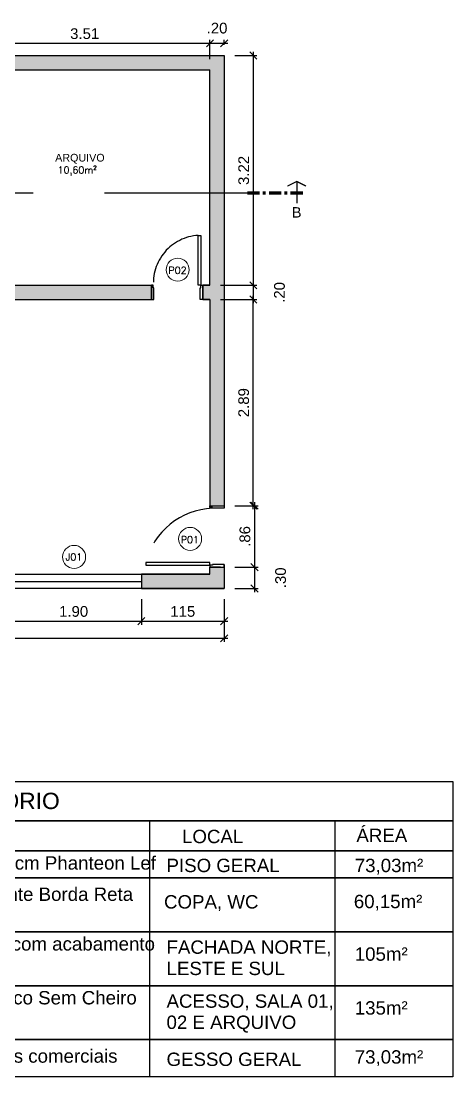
# Model space of a CAD drawing. Header units: metres. Extents: x 1186 to 11427, y -5173 to 11421.
# Drawn here: x 1232.13 to 1238.18, y 1451.24 to 1466.03 of the extents above; entities that cross this region are included whole.
import ezdxf
from ezdxf.enums import TextEntityAlignment as Align

# ---------------------------------------------------------------- set-up
doc = ezdxf.new("R2010")
doc.units = ezdxf.units.M
doc.header["$LTSCALE"] = 8
doc.linetypes.add('DASHED2', pattern=[0.375, 0.25, -0.125])
doc.linetypes.add('HIDDEN2', pattern=[0.1875, 0.125, -0.0625])
doc.layers.get('0').update_dxf_attribs({"lineweight": 5})
for name, color, linetype in [('_Mobiliário', 1, 'Continuous'), ('ARQ-ELEV-SOLID', 254, 'Continuous'), ('ARQ-ELEV6', 1, 'Continuous'), ('ARQ-PAR', 5, 'Continuous'), ('ARQ-POR', 7, 'Continuous'), ('ARQ-TEXTO-AMBIENTES-100', 2, 'Continuous'), ('KIRYA - LEGENDA', 7, 'Continuous')]:
    doc.layers.add(name, color=color, linetype=linetype)
for name, color, linetype, lineweight in [('ARQ-TEXTO-EQUIPO-50', 7, 'Continuous', 5), ('KIRYA - COTAS', 7, 'Continuous', 5), ('KIRYA - SÍMBOLO', 7, 'Continuous', 5)]:
    doc.layers.add(name, color=color, linetype=linetype, lineweight=lineweight)
doc.styles.add('EA_60_1-75', font='swissl.ttf', dxfattribs={"height": 0.113})
doc.styles.add('EA_80_1-100', font='swissl.ttf', dxfattribs={"height": 0.2})
doc.styles.add('EA_80_1-75', font='swissl.ttf', dxfattribs={"height": 0.15})
doc.styles.add('GA RO 1_50', font='romans.shx', dxfattribs={"height": 0.09})
doc.styles.add('SANS', font='SAS_____.PFB')
doc.styles.get("Standard").update_dxf_attribs({"font": 'arial.ttf'})
doc.dimstyles.new('1-75', dxfattribs={"dimtxt": 0.113, "dimasz": 0.1, "dimexe": 0.05, "dimexo": 0.15, "dimgap": 0.057, "dimtad": 1, "dimzin": 4, "dimdsep": 46, "dimtxsty": 'EA_60_1-75', "dimblk1": 'OBLIQUE', "dimblk2": 'OBLIQUE', "dimsah": 1, "dimcen": 0.09, "dimdle": 0.05, "dimclrd": 144, "dimclre": 144, "dimclrt": 256, "dimadec": 0, "dimazin": 0, "dimtfac": 1, "dimtofl": 0, "dimtmove": 2, "dimatfit": 3, "dimldrblk": 'OBLIQUE', "dimfxl": 1, "dimtolj": 1, "dimtzin": 0, "dimarcsym": 0})

# ---------------------------------------------------------------- blocks, each defined once
blk = doc.blocks.new('Ind-corte05')
blk.add_line((0.352, 1.5), (-0.312, 1.5))
for points, const_width in [([(0, 1.688), (0, 1.312)], 0.0938), ([(0.211, 1.781), (0.352, 1.5), (0.211, 1.219)], 0.0375), ([(0, 1.219), (0, 1.125)], 0.0938), ([(0, 1.031), (0, 0.656)], 0.0938), ([(0, 0.562), (0, 0.469)], 0.0938), ([(0, 0.375), (0, 0)], 0.0938)]:
    blk.add_lwpolyline(points, dxfattribs=dict(const_width=const_width))
at = {"color": 4, "style": 'SANS'}
blk.add_attdef('CORTE', text='', height=0.5, rotation=90, dxfattribs=at).set_placement((-0.391, 1.5), align=Align.CENTER)
blk = doc.blocks.new('_OBLIQUE')
at = {"color": 0, "linetype": 'ByBlock'}
blk.add_line((-0.5, -0.5), (0.5, 0.5), dxfattribs=at)
blk = doc.blocks.new('*D400')
at = {"layer": 'Defpoints', "color": 0, "transparency": 16777216}
for p in [(1234.771, 1465.724), (1231.261, 1465.352), (1234.771, 1465.352)]:
    blk.add_point(p, dxfattribs=at)
at = {"layer": 'KIRYA - COTAS', "color": 144, "lineweight": -2, "transparency": 16777216}
for p, q in [((1231.211, 1465.724), (1234.821, 1465.724)), ((1231.261, 1465.502), (1231.261, 1465.774)), ((1234.771, 1465.502), (1234.771, 1465.774))]:
    blk.add_line(p, q, dxfattribs=at)
at = {"layer": 'KIRYA - COTAS', "color": 144, "lineweight": -2, "transparency": 16777216, "xscale": 0.1, "yscale": 0.1, "zscale": 0.1, "rotation": 180}
blk.add_blockref('_OBLIQUE', (1231.261, 1465.724), dxfattribs=at)
at = {"layer": 'KIRYA - COTAS', "color": 144, "lineweight": -2, "transparency": 16777216, "xscale": 0.1, "yscale": 0.1, "zscale": 0.1}
blk.add_blockref('_OBLIQUE', (1234.771, 1465.724), dxfattribs=at)
at = {"layer": 'KIRYA - COTAS', "transparency": 16777216, "insert": (1233.016, 1465.858), "char_height": 0.15, "attachment_point": 5, "style": 'EA_80_1-75'}
blk.add_mtext('\\A1;3.51', dxfattribs=at)
blk = doc.blocks.new('*D401')
at = {"layer": 'Defpoints', "color": 0, "transparency": 16777216}
for p in [(1234.971, 1465.724), (1234.971, 1465.552), (1234.771, 1465.352)]:
    blk.add_point(p, dxfattribs=at)
at = {"layer": 'KIRYA - COTAS', "color": 144, "lineweight": -2, "transparency": 16777216}
for p, q in [((1234.721, 1465.724), (1235.021, 1465.724)), ((1234.771, 1465.502), (1234.771, 1465.774)), ((1234.971, 1465.702), (1234.971, 1465.774))]:
    blk.add_line(p, q, dxfattribs=at)
at = {"layer": 'KIRYA - COTAS', "color": 144, "lineweight": -2, "transparency": 16777216, "xscale": 0.1, "yscale": 0.1, "zscale": 0.1, "rotation": 180}
blk.add_blockref('_OBLIQUE', (1234.771, 1465.724), dxfattribs=at)
at = {"layer": 'KIRYA - COTAS', "color": 144, "lineweight": -2, "transparency": 16777216, "xscale": 0.1, "yscale": 0.1, "zscale": 0.1}
blk.add_blockref('_OBLIQUE', (1234.971, 1465.724), dxfattribs=at)
at = {"layer": 'KIRYA - COTAS', "transparency": 16777216, "insert": (1234.871, 1465.936), "char_height": 0.15, "attachment_point": 5, "style": 'EA_80_1-75'}
blk.add_mtext('\\A1;.20', dxfattribs=at)
blk = doc.blocks.new('*D402')
at = {"layer": 'Defpoints', "color": 0, "transparency": 16777216}
for p in [(1234.971, 1465.552), (1234.771, 1462.332), (1235.379, 1462.332)]:
    blk.add_point(p, dxfattribs=at)
at = {"layer": 'KIRYA - COTAS', "color": 144, "lineweight": -2, "transparency": 16777216}
for p, q in [((1235.121, 1465.552), (1235.429, 1465.552)), ((1235.379, 1465.602), (1235.379, 1462.282)), ((1234.921, 1462.332), (1235.429, 1462.332))]:
    blk.add_line(p, q, dxfattribs=at)
at = {"layer": 'KIRYA - COTAS', "color": 144, "lineweight": -2, "transparency": 16777216, "xscale": 0.1, "yscale": 0.1, "zscale": 0.1}
for p, rotation in [((1235.379, 1465.552), 90), ((1235.379, 1462.332), 270)]:
    blk.add_blockref('_OBLIQUE', p, dxfattribs=dict(at, rotation=rotation))
at = {"layer": 'KIRYA - COTAS', "transparency": 16777216, "insert": (1235.245, 1463.942), "char_height": 0.15, "attachment_point": 5, "rotation": 90, "style": 'EA_80_1-75'}
blk.add_mtext('\\A1;3.22', dxfattribs=at)
blk = doc.blocks.new('*D403')
at = {"layer": 'Defpoints', "color": 0, "transparency": 16777216}
for p in [(1234.771, 1462.332), (1234.771, 1462.132), (1235.379, 1462.132)]:
    blk.add_point(p, dxfattribs=at)
at = {"layer": 'KIRYA - COTAS', "color": 144, "lineweight": -2, "transparency": 16777216}
for p, q in [((1234.921, 1462.332), (1235.429, 1462.332)), ((1235.379, 1462.382), (1235.379, 1462.082)), ((1234.921, 1462.132), (1235.429, 1462.132))]:
    blk.add_line(p, q, dxfattribs=at)
at = {"layer": 'KIRYA - COTAS', "color": 144, "lineweight": -2, "transparency": 16777216, "xscale": 0.1, "yscale": 0.1, "zscale": 0.1}
for p, rotation in [((1235.379, 1462.332), 90), ((1235.379, 1462.132), 270)]:
    blk.add_blockref('_OBLIQUE', p, dxfattribs=dict(at, rotation=rotation))
at = {"layer": 'KIRYA - COTAS', "transparency": 16777216, "insert": (1235.746, 1462.232), "char_height": 0.15, "attachment_point": 5, "rotation": 90, "style": 'EA_80_1-75'}
blk.add_mtext('\\A1;.20', dxfattribs=at)
blk = doc.blocks.new('*D405')
at = {"layer": 'Defpoints', "color": 0, "transparency": 16777216}
for p in [(1234.971, 1459.242), (1234.971, 1458.382), (1235.396, 1458.382)]:
    blk.add_point(p, dxfattribs=at)
at = {"layer": 'KIRYA - COTAS', "color": 144, "lineweight": -2, "transparency": 16777216}
for p, q in [((1235.121, 1459.242), (1235.446, 1459.242)), ((1235.396, 1459.292), (1235.396, 1458.332)), ((1235.121, 1458.382), (1235.446, 1458.382))]:
    blk.add_line(p, q, dxfattribs=at)
at = {"layer": 'KIRYA - COTAS', "color": 144, "lineweight": -2, "transparency": 16777216, "xscale": 0.1, "yscale": 0.1, "zscale": 0.1}
for p, rotation in [((1235.396, 1459.242), 90), ((1235.396, 1458.382), 270)]:
    blk.add_blockref('_OBLIQUE', p, dxfattribs=dict(at, rotation=rotation))
at = {"layer": 'KIRYA - COTAS', "transparency": 16777216, "insert": (1235.262, 1458.812), "char_height": 0.15, "attachment_point": 5, "rotation": 90, "style": 'EA_80_1-75'}
blk.add_mtext('\\A1;.86', dxfattribs=at)
blk = doc.blocks.new('*D406')
at = {"layer": 'Defpoints', "color": 0, "transparency": 16777216}
for p in [(1234.971, 1458.382), (1234.971, 1458.082), (1235.396, 1458.082)]:
    blk.add_point(p, dxfattribs=at)
at = {"layer": 'KIRYA - COTAS', "color": 144, "lineweight": -2, "transparency": 16777216}
for p, q in [((1235.121, 1458.382), (1235.446, 1458.382)), ((1235.396, 1458.432), (1235.396, 1458.032)), ((1235.121, 1458.082), (1235.446, 1458.082))]:
    blk.add_line(p, q, dxfattribs=at)
at = {"layer": 'KIRYA - COTAS', "color": 144, "lineweight": -2, "transparency": 16777216, "xscale": 0.1, "yscale": 0.1, "zscale": 0.1}
for p, rotation in [((1235.396, 1458.382), 90), ((1235.396, 1458.082), 270)]:
    blk.add_blockref('_OBLIQUE', p, dxfattribs=dict(at, rotation=rotation))
at = {"layer": 'KIRYA - COTAS', "transparency": 16777216, "insert": (1235.762, 1458.232), "char_height": 0.15, "attachment_point": 5, "rotation": 90, "style": 'EA_80_1-75'}
blk.add_mtext('\\A1;.30', dxfattribs=at)
blk = doc.blocks.new('*D414')
at = {"layer": 'Defpoints', "color": 0, "transparency": 16777216}
for p in [(1231.911, 1458.082), (1233.811, 1458.082), (1233.811, 1457.625)]:
    blk.add_point(p, dxfattribs=at)
at = {"layer": 'KIRYA - COTAS', "color": 144, "lineweight": -2, "transparency": 16777216}
for p, q in [((1231.911, 1457.932), (1231.911, 1457.575)), ((1233.811, 1457.932), (1233.811, 1457.575)), ((1231.861, 1457.625), (1233.861, 1457.625))]:
    blk.add_line(p, q, dxfattribs=at)
at = {"layer": 'KIRYA - COTAS', "color": 144, "lineweight": -2, "transparency": 16777216, "xscale": 0.1, "yscale": 0.1, "zscale": 0.1, "rotation": 180}
blk.add_blockref('_OBLIQUE', (1231.911, 1457.625), dxfattribs=at)
at = {"layer": 'KIRYA - COTAS', "color": 144, "lineweight": -2, "transparency": 16777216, "xscale": 0.1, "yscale": 0.1, "zscale": 0.1}
blk.add_blockref('_OBLIQUE', (1233.811, 1457.625), dxfattribs=at)
at = {"layer": 'KIRYA - COTAS', "transparency": 16777216, "insert": (1232.861, 1457.76), "char_height": 0.15, "attachment_point": 5, "style": 'EA_80_1-75'}
blk.add_mtext('\\A1;1.90', dxfattribs=at)
blk = doc.blocks.new('*D415')
at = {"layer": 'Defpoints', "color": 0, "transparency": 16777216}
for p in [(1233.811, 1458.082), (1234.971, 1458.082), (1234.971, 1457.625)]:
    blk.add_point(p, dxfattribs=at)
at = {"layer": 'KIRYA - COTAS', "color": 144, "lineweight": -2, "transparency": 16777216}
for p, q in [((1233.811, 1457.932), (1233.811, 1457.575)), ((1234.971, 1457.932), (1234.971, 1457.575)), ((1233.761, 1457.625), (1235.021, 1457.625))]:
    blk.add_line(p, q, dxfattribs=at)
at = {"layer": 'KIRYA - COTAS', "color": 144, "lineweight": -2, "transparency": 16777216, "xscale": 0.1, "yscale": 0.1, "zscale": 0.1, "rotation": 180}
blk.add_blockref('_OBLIQUE', (1233.811, 1457.625), dxfattribs=at)
at = {"layer": 'KIRYA - COTAS', "color": 144, "lineweight": -2, "transparency": 16777216, "xscale": 0.1, "yscale": 0.1, "zscale": 0.1}
blk.add_blockref('_OBLIQUE', (1234.971, 1457.625), dxfattribs=at)
at = {"layer": 'KIRYA - COTAS', "transparency": 16777216, "insert": (1234.391, 1457.76), "char_height": 0.15, "attachment_point": 5, "style": 'EA_80_1-75'}
blk.add_mtext('\\A1;115', dxfattribs=at)
blk = doc.blocks.new('*D308')
at = {"layer": 'Defpoints', "color": 0, "transparency": 16777216}
for p in [(1224.241, 1458.082), (1234.971, 1458.082), (1234.971, 1457.385)]:
    blk.add_point(p, dxfattribs=at)
at = {"layer": 'KIRYA - COTAS', "color": 144, "lineweight": -2, "transparency": 16777216}
for p, q in [((1224.241, 1457.932), (1224.241, 1457.335)), ((1234.971, 1457.932), (1234.971, 1457.335)), ((1224.191, 1457.385), (1235.021, 1457.385))]:
    blk.add_line(p, q, dxfattribs=at)
at = {"layer": 'KIRYA - COTAS', "color": 144, "lineweight": -2, "transparency": 16777216, "xscale": 0.1, "yscale": 0.1, "zscale": 0.1, "rotation": 180}
blk.add_blockref('_OBLIQUE', (1224.241, 1457.385), dxfattribs=at)
at = {"layer": 'KIRYA - COTAS', "color": 144, "lineweight": -2, "transparency": 16777216, "xscale": 0.1, "yscale": 0.1, "zscale": 0.1}
blk.add_blockref('_OBLIQUE', (1234.971, 1457.385), dxfattribs=at)
at = {"layer": 'KIRYA - COTAS', "transparency": 16777216, "insert": (1229.606, 1457.519), "char_height": 0.15, "attachment_point": 5, "style": 'EA_80_1-75'}
blk.add_mtext('\\A1;10.73', dxfattribs=at)
blk = doc.blocks.new('*D590')
at = {"layer": 'Defpoints', "color": 0, "transparency": 16777216}
for p in [(1234.971, 1462.132), (1235.379, 1462.132), (1234.971, 1459.242)]:
    blk.add_point(p, dxfattribs=at)
at = {"layer": 'KIRYA - COTAS', "color": 144, "lineweight": -2, "transparency": 16777216}
for p, q in [((1235.379, 1459.192), (1235.379, 1462.182)), ((1235.121, 1462.132), (1235.429, 1462.132)), ((1235.121, 1459.242), (1235.429, 1459.242))]:
    blk.add_line(p, q, dxfattribs=at)
at = {"layer": 'KIRYA - COTAS', "color": 144, "lineweight": -2, "transparency": 16777216, "xscale": 0.1, "yscale": 0.1, "zscale": 0.1}
for p, rotation in [((1235.379, 1462.132), 90), ((1235.379, 1459.242), 270)]:
    blk.add_blockref('_OBLIQUE', p, dxfattribs=dict(at, rotation=rotation))
at = {"layer": 'KIRYA - COTAS', "transparency": 16777216, "insert": (1235.245, 1460.687), "char_height": 0.15, "attachment_point": 5, "rotation": 90, "style": 'EA_80_1-75'}
blk.add_mtext('\\A1;2.89', dxfattribs=at)

msp = doc.modelspace()

# ---------------------------------------------------------------- hatches: boundary and pattern name
at = {"true_color": 0x939598}
h = msp.add_hatch(color=252, dxfattribs=at)
h.dxf.hatch_style = 1
h.paths.add_polyline_path([(1224.441, 1463.625), (1224.241, 1463.625), (1224.241, 1462.532), (1224.441, 1462.532)])
h.paths.add_polyline_path([(1224.441, 1465.352), (1224.441, 1465.552), (1224.241, 1465.552), (1224.241, 1463.625), (1224.441, 1463.625)])
h.paths.add_polyline_path([(1232.388, 1463.563), (1233.707, 1463.563), (1233.707, 1463.996), (1232.388, 1463.996)], flags=9)
h.paths.add_polyline_path([(1232.25, 1463.883), (1233.771, 1463.883), (1233.771, 1464.35), (1232.25, 1464.35)], flags=9)
h.paths.add_polyline_path([(1230.757, 1459.788), (1232.104, 1459.788), (1232.104, 1460.221), (1230.757, 1460.221)], flags=9)
h.paths.add_polyline_path([(1230.73, 1460.107), (1232.048, 1460.107), (1232.048, 1460.575), (1230.73, 1460.575)], flags=9)
h.paths.add_polyline_path([(1225.382, 1459.672), (1226.701, 1459.672), (1226.701, 1460.105), (1225.382, 1460.105)], flags=9)
h.paths.add_polyline_path([(1225.309, 1459.991), (1226.626, 1459.991), (1226.626, 1460.459), (1225.309, 1460.459)], flags=9)
h.paths.add_polyline_path([(1228.836, 1463.836), (1229.992, 1463.836), (1229.992, 1464.269), (1228.836, 1464.269)], flags=9)
h.paths.add_polyline_path([(1228.938, 1464.156), (1229.916, 1464.156), (1229.916, 1464.623), (1228.938, 1464.623)], flags=9)
h = msp.add_hatch(color=252, dxfattribs=at)
h.dxf.hatch_style = 1
h.paths.add_polyline_path([(1234.971, 1465.552), (1224.441, 1465.552), (1224.441, 1465.352), (1225.241, 1465.352), (1225.941, 1465.352), (1226.827, 1465.352), (1226.827, 1465.352), (1226.851, 1465.352), (1227.441, 1465.352), (1227.441, 1464.052), (1225.941, 1464.052), (1225.201, 1464.052), (1225.201, 1463.901), (1225.941, 1463.901), (1225.941, 1463.852), (1227.441, 1463.852), (1227.441, 1463.232), (1228.801, 1463.232), (1228.801, 1463.192), (1228.951, 1463.192), (1228.951, 1463.382), (1227.641, 1463.382), (1227.641, 1464.666), (1227.641, 1465.352), (1231.061, 1465.352), (1231.061, 1462.332), (1228.951, 1462.332), (1228.951, 1462.432), (1228.801, 1462.432), (1228.801, 1462.332), (1228.461, 1462.332), (1228.461, 1462.132), (1228.461, 1462.132), (1228.461, 1462.332), (1228.426, 1462.332), (1228.426, 1462.167), (1228.436, 1462.167), (1228.436, 1462.132), (1228.446, 1462.132), (1228.461, 1462.132), (1228.461, 1462.332), (1228.461, 1462.332), (1228.461, 1462.132), (1233.951, 1462.132), (1233.951, 1462.332), (1233.951, 1462.332), (1233.951, 1462.132), (1233.986, 1462.132), (1233.986, 1462.296), (1233.976, 1462.296), (1233.976, 1462.332), (1233.966, 1462.332), (1233.951, 1462.332), (1233.951, 1462.132), (1233.951, 1462.132), (1233.951, 1462.332), (1231.261, 1462.332), (1231.261, 1465.352), (1234.771, 1465.352), (1234.771, 1462.332), (1234.671, 1462.332), (1234.671, 1462.132), (1234.771, 1462.132), (1234.771, 1459.242), (1234.971, 1459.242), (1234.971, 1459.242), (1234.771, 1459.242), (1234.771, 1459.242), (1234.807, 1459.242), (1234.807, 1459.242), (1234.971, 1459.242), (1234.971, 1459.242), (1234.771, 1459.242), (1234.771, 1459.242), (1234.971, 1459.242), (1234.971, 1461.082)])
h = msp.add_hatch(color=252, dxfattribs=at)
h.dxf.hatch_style = 1
h.paths.add_polyline_path([(1231.911, 1458.282), (1230.411, 1458.282), (1230.411, 1458.082), (1231.911, 1458.082)])
h.paths.add_polyline_path([(1234.971, 1458.382), (1234.771, 1458.382), (1234.771, 1458.282), (1233.811, 1458.282), (1233.811, 1458.082), (1234.971, 1458.082)])
h.paths.add_polyline_path([(1228.511, 1458.282), (1227.641, 1458.282), (1227.641, 1462.132), (1227.741, 1462.132), (1227.741, 1462.332), (1227.641, 1462.332), (1227.441, 1462.332), (1225.521, 1462.332), (1225.521, 1462.132), (1227.441, 1462.132), (1227.441, 1458.282), (1227.341, 1458.282), (1226.871, 1458.282), (1226.871, 1458.082), (1228.511, 1458.082)])
h.paths.add_polyline_path([(1225.871, 1458.282), (1225.441, 1458.282), (1225.441, 1458.081), (1225.871, 1458.082)])
h.paths.add_polyline_path([(1224.541, 1458.282), (1224.441, 1458.282), (1224.441, 1462.132), (1224.771, 1462.132), (1224.771, 1462.332), (1224.441, 1462.332), (1224.441, 1462.532), (1224.241, 1462.532), (1224.241, 1458.082), (1224.541, 1458.082)])

# ---------------------------------------------------------------- linework, layer by layer
msp.add_line((1234.771, 1458.382), (1234.921, 1458.382))
at = {"layer": 'ARQ-ELEV-SOLID', "linetype": 'DASHED2'}
msp.add_line((1235.294, 1463.625), (1223.527, 1463.625), dxfattribs=at)
at = {"layer": 'ARQ-ELEV6'}
msp.add_line((1231.911, 1458.182), (1233.811, 1458.182), dxfattribs=at)
msp.add_lwpolyline([(1231.911, 1458.282), (1233.811, 1458.282), (1233.811, 1458.082), (1231.911, 1458.082)], close=True, dxfattribs=at)
at = {"layer": 'ARQ-PAR'}
for p, q in [((1224.241, 1465.552), (1234.971, 1465.552)), ((1234.971, 1465.552), (1234.971, 1459.207)), ((1231.261, 1465.352), (1234.771, 1465.352)), ((1234.771, 1462.332), (1234.771, 1465.352)), ((1231.261, 1462.332), (1233.951, 1462.332)), ((1233.951, 1462.132), (1233.951, 1462.332)), ((1233.951, 1462.132), (1233.951, 1462.332)), ((1233.951, 1462.332), (1233.951, 1462.132)), ((1234.671, 1462.332), (1234.771, 1462.332)), ((1234.771, 1462.332), (1234.671, 1462.332)), ((1234.671, 1462.332), (1234.671, 1462.132)), ((1234.671, 1462.332), (1234.771, 1462.332)), ((1234.771, 1462.332), (1234.671, 1462.332)), ((1234.671, 1462.332), (1234.671, 1462.132)), ((1234.671, 1462.132), (1234.671, 1462.332)), ((1228.461, 1462.132), (1233.951, 1462.132)), ((1234.671, 1462.132), (1234.771, 1462.132)), ((1234.771, 1462.132), (1234.671, 1462.132)), ((1234.771, 1462.132), (1234.771, 1459.242)), ((1234.971, 1461.082), (1234.971, 1459.242)), ((1234.771, 1459.242), (1234.971, 1459.242)), ((1234.771, 1458.282), (1234.771, 1458.382)), ((1234.771, 1458.382), (1234.971, 1458.382)), ((1234.921, 1458.382), (1234.771, 1458.382)), ((1234.921, 1458.382), (1234.771, 1458.382)), ((1234.971, 1458.417), (1234.971, 1458.082)), ((1234.971, 1458.382), (1234.971, 1458.082)), ((1233.811, 1458.282), (1234.771, 1458.282)), ((1234.771, 1458.282), (1233.811, 1458.282)), ((1233.811, 1458.282), (1233.811, 1458.082)), ((1234.971, 1458.082), (1225.406, 1458.082)), ((1233.811, 1458.082), (1234.971, 1458.082))]:
    msp.add_line(p, q, dxfattribs=at)
at = {"layer": 'ARQ-POR'}
for points in [[(1234.606, 1463.031), (1234.646, 1463.031), (1234.646, 1462.332), (1234.606, 1462.332)], [(1233.871, 1458.447), (1233.871, 1458.407), (1234.771, 1458.407), (1234.771, 1458.447)]]:
    msp.add_lwpolyline(points, close=True, dxfattribs=at)
for points in [[(1233.986, 1462.132), (1233.986, 1462.132), (1233.986, 1462.296), (1233.976, 1462.296), (1233.976, 1462.332), (1233.966, 1462.332), (1233.951, 1462.332), (1233.951, 1462.132), (1233.986, 1462.132)], [(1234.636, 1462.132), (1234.636, 1462.132), (1234.636, 1462.296), (1234.646, 1462.296), (1234.646, 1462.331), (1234.656, 1462.332), (1234.671, 1462.332), (1234.671, 1462.132), (1234.636, 1462.132)], [(1234.971, 1459.207), (1234.971, 1459.207), (1234.807, 1459.207), (1234.807, 1459.217), (1234.771, 1459.217), (1234.771, 1459.227), (1234.771, 1459.242), (1234.971, 1459.242), (1234.971, 1459.207)], [(1234.971, 1458.417), (1234.971, 1458.417), (1234.807, 1458.417), (1234.807, 1458.407), (1234.771, 1458.407), (1234.771, 1458.397), (1234.771, 1458.382), (1234.971, 1458.382), (1234.971, 1458.417)]]:
    msp.add_lwpolyline(points, dxfattribs=at)
at = {"layer": 'ARQ-POR', "color": 252, "linetype": 'HIDDEN2'}
for centre, radius, start, end in [((1234.648, 1462.363), 0.67, 93.5542, 185.7536), ((1234.844, 1458.205), 1.002, 92.1144, 166.0524)]:
    msp.add_arc(centre, radius, start, end, dxfattribs=at)
at = {"layer": 'KIRYA - LEGENDA'}
for points in [[(1221.773, 1455.375), (1238.176, 1455.375), (1238.176, 1454.826), (1221.773, 1454.826)], [(1221.773, 1454.826), (1238.176, 1454.826), (1238.176, 1454.404), (1221.773, 1454.404)], [(1221.773, 1454.404), (1238.176, 1454.404), (1238.176, 1454.026), (1221.773, 1454.026)], [(1221.773, 1454.026), (1238.176, 1454.026), (1238.176, 1453.27), (1221.773, 1453.27)], [(1221.773, 1453.27), (1238.176, 1453.27), (1238.176, 1452.515), (1221.773, 1452.515)], [(1221.773, 1452.515), (1238.176, 1452.515), (1238.176, 1451.759), (1221.773, 1451.759)], [(1221.773, 1451.759), (1238.176, 1451.759), (1238.176, 1451.237), (1221.773, 1451.237)]]:
    msp.add_lwpolyline(points, close=True, dxfattribs=at)
for points in [[(1233.925, 1454.826), (1233.925, 1451.237)], [(1236.521, 1454.826), (1236.521, 1451.237)]]:
    msp.add_lwpolyline(points, dxfattribs=at)
at = {"layer": 'KIRYA - SÍMBOLO', "color": 242, "true_color": 0xcd2027}
for centre in [(1234.32, 1462.55), (1234.494, 1458.778), (1232.868, 1458.525)]:
    msp.add_circle(centre, 0.161, dxfattribs=at)

# ---------------------------------------------------------------- block references
at = {"layer": '_Mobiliário'}
ref = msp.add_blockref('Ind-corte05', (1235.294, 1463.625), dxfattribs=dict(at, xscale=-0.462160860480971, yscale=0.462160860480971, zscale=0.462160860480971, rotation=269.999999999998))
ref.add_attrib('CORTE', 'B', dxfattribs={"layer": '0', "color": 4, "height": 0.146, "style": 'SANS'}).set_placement((1235.987, 1463.281), align=Align.CENTER)

# ---------------------------------------------------------------- texts
at = {"layer": 'ARQ-TEXTO-AMBIENTES-100', "color": 2, "insert": (1233.296, 1464.174), "char_height": 0.1077, "width": 6.55121, "attachment_point": 3}
msp.add_mtext('ARQUIVO', dxfattribs=at)
at = {"layer": 'ARQ-TEXTO-EQUIPO-50', "style": 'GA RO 1_50'}
for s, p in [('10,60m²', (1232.637, 1463.899)), ('P02', (1234.19, 1462.492)), ('P01', (1234.364, 1458.72)), ('J01', (1232.748, 1458.477))]:
    msp.add_text(s, height=0.0971, dxfattribs=at).set_placement(p)
at = {"layer": 'KIRYA - LEGENDA', "style": 'EA_80_1-100'}
for s, height, p in [('ACABAMENTOS - ESCRITÓRIO', 0.22891, (1227.941, 1454.991)), ('ÁREA', 0.1874, (1236.824, 1454.529)), ('LOCAL', 0.1874, (1234.38, 1454.513)), ('Piso Cerâmico Marmorizado Brilhante Borda Reta Interno 54x54cm Phanteon Lef', 0.18737, (1224.559, 1454.142)), ('PISO GERAL', 0.1874, (1234.163, 1454.107)), ('73,03m²', 0.1874, (1236.801, 1454.107)), ('Cobertura de parede 280cm com Cerâmico Marmorizado Brilhante Borda Reta', 0.18737, (1224.559, 1453.704)), ('COPA, WC', 0.1874, (1234.128, 1453.597)), ('60,15m²', 0.1874, (1236.788, 1453.602)), ('Parede pintada e emassada com tinta para ambientes externos com acabamento', 0.18737, (1224.559, 1453.008)), ('FACHADA NORTE,', 0.18737, (1234.163, 1452.962)), ('105m²', 0.1874, (1236.801, 1452.865)), ('LESTE E SUL', 0.18737, (1234.163, 1452.664)), ('Parede pintada e emassada com Tinta Látex Coralar + Econômico Sem Cheiro ', 0.18737, (1224.559, 1452.253)), ('ACESSO, SALA 01,', 0.18737, (1234.163, 1452.206)), ('135m²', 0.1874, (1236.801, 1452.11)), ('02 E ARQUIVO', 0.18737, (1234.163, 1451.909)), ('Fechamento com forro em reguas de pvc, frisado para ambientes comerciais', 0.18737, (1224.559, 1451.436)), ('GESSO GERAL', 0.18737, (1234.163, 1451.39)), ('73,03m²', 0.1874, (1236.801, 1451.423))]:
    msp.add_text(s, height=height, dxfattribs=at).set_placement(p)

# ---------------------------------------------------------------- dimensions: what is measured, and where the dimension line sits
at = {"layer": 'KIRYA - COTAS'}
for base, p1, p2, picture, middle in [((1234.971, 1465.724), (1234.771, 1465.352), (1234.971, 1465.552), '*D401', (1234.871, 1465.936)), ((1234.771, 1465.724), (1231.261, 1465.352), (1234.771, 1465.352), '*D400', (1233.016, 1465.858)), ((1234.971, 1457.385), (1224.241, 1458.082), (1234.971, 1458.082), '*D308', (1229.606, 1457.519)), ((1233.811, 1457.625), (1231.911, 1458.082), (1233.811, 1458.082), '*D414', (1232.861, 1457.76))]:
    dim = msp.add_linear_dim(base=base, p1=p1, p2=p2, dimstyle='1-75', override={"dimtxsty": 'EA_80_1-75'}, dxfattribs=at)
    dim.commit()
    dim.dimension.update_dxf_attribs({"geometry": picture, "text_midpoint": middle})
for base, p1, p2, picture, middle in [((1235.379, 1462.332), (1234.971, 1465.552), (1234.771, 1462.332), '*D402', (1235.245, 1463.942)), ((1235.379, 1462.132), (1234.771, 1462.332), (1234.771, 1462.132), '*D403', (1235.746, 1462.232)), ((1235.379, 1462.132), (1234.971, 1459.242), (1234.971, 1462.132), '*D590', (1235.245, 1460.687)), ((1235.396, 1458.382), (1234.971, 1459.242), (1234.971, 1458.382), '*D405', (1235.262, 1458.812)), ((1235.396, 1458.082), (1234.971, 1458.382), (1234.971, 1458.082), '*D406', (1235.762, 1458.232))]:
    dim = msp.add_linear_dim(base=base, p1=p1, p2=p2, angle=90, dimstyle='1-75', override={"dimtxsty": 'EA_80_1-75'}, dxfattribs=at)
    dim.commit()
    dim.dimension.update_dxf_attribs({"geometry": picture, "text_midpoint": middle})
dim = msp.add_linear_dim(base=(1234.971, 1457.625), p1=(1233.811, 1458.082), p2=(1234.971, 1458.082), text='115', dimstyle='1-75', override={"dimtxsty": 'EA_80_1-75'}, dxfattribs=at)
dim.commit()
dim.dimension.update_dxf_attribs({"geometry": '*D415', "text_midpoint": (1234.391, 1457.76)})

doc.saveas('drawing.dxf')
